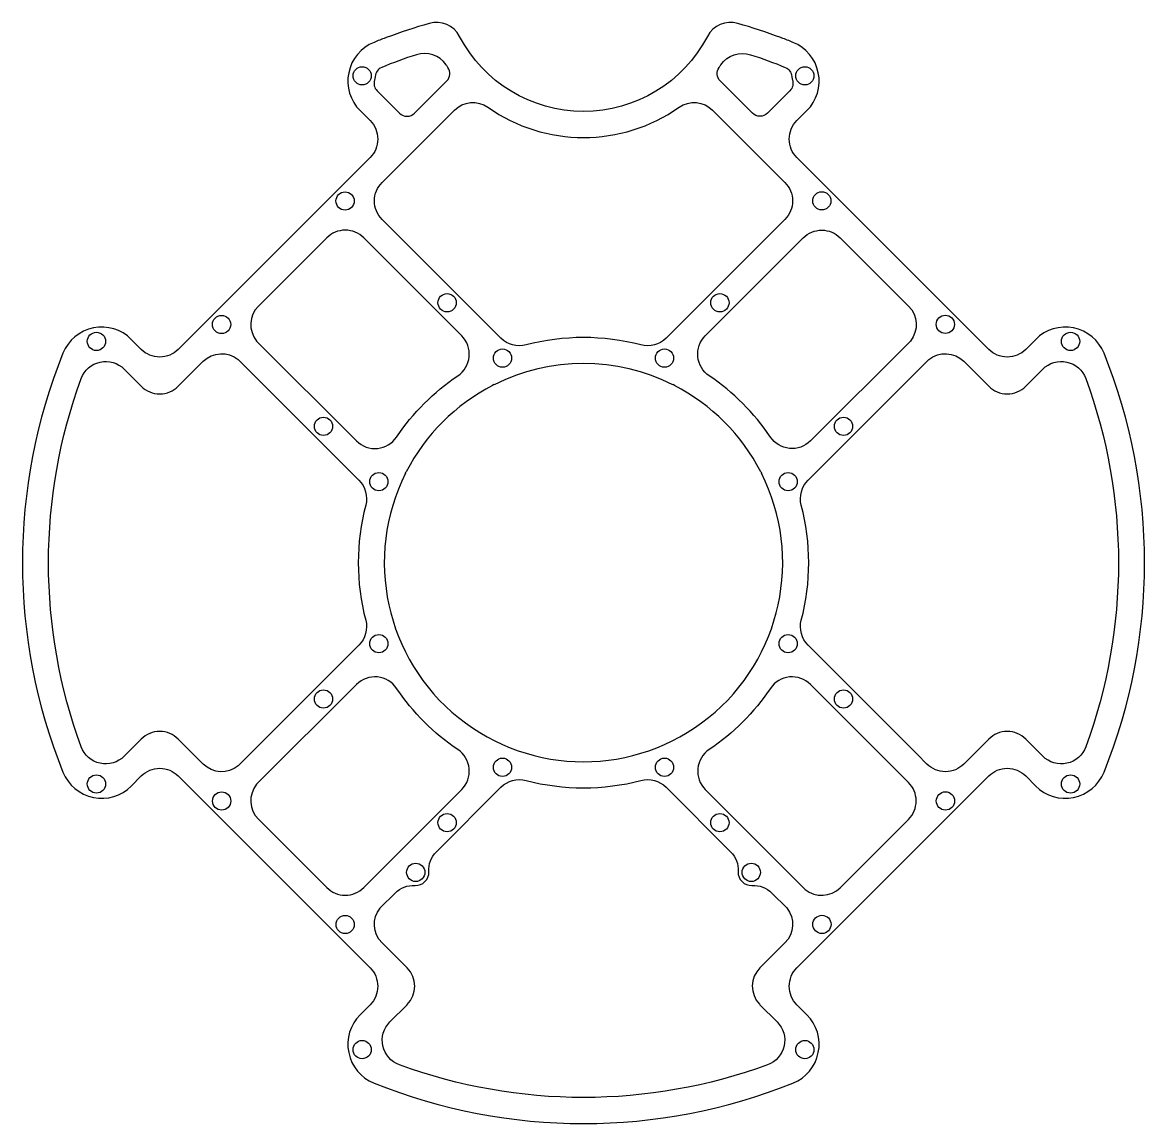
# Model space of a CAD drawing. Header units: millimetres. Extents: x -108 to 108, y -108 to 104.
import ezdxf

# ---------------------------------------------------------------- set-up
doc = ezdxf.new("R2010")
doc.units = ezdxf.units.MM
doc.layers.get('0').update_dxf_attribs({"linetype": 'CONTINUOUS'})

msp = doc.modelspace()

# ---------------------------------------------------------------- linework, layer by layer
for points in [[(-99.73, -40.14, 0.53775), (-86.65, -42.81), (-84.73, -40.88, -0.414214), (-77.65, -40.88), (-40.88, -77.65, -0.414214), (-40.88, -84.73), (-42.81, -86.65, 0.53775), (-40.14, -99.73, 0.193688), (40.14, -99.73, 0.53775), (42.81, -86.65), (40.88, -84.73, -0.414214), (40.88, -77.65), (77.65, -40.88, -0.414214), (84.73, -40.88), (86.65, -42.81, 0.53775), (99.73, -40.14, 0.193688), (99.73, 40.14, 0.53775), (86.65, 42.81), (84.73, 40.88, -0.414214), (77.65, 40.88), (40.88, 77.65, -0.414214), (40.88, 84.73), (42.81, 86.65, 0.53775), (40.14, 99.73, 0.005519), (37.93, 100.59, -0.000011), (37.93, 100.59, 0.00667), (37.8, 100.63, 0.020198), (29.56, 103.36, 0.35575), (23.75, 100.87, -0.605297), (-23.75, 100.87, 0.35575), (-29.56, 103.36, 0.020198), (-37.8, 100.63, 0.00667), (-37.93, 100.59, -0.000011), (-37.93, 100.59, 0.005519), (-40.14, 99.73, 0.53775), (-42.81, 86.65), (-40.88, 84.73, -0.414214), (-40.88, 77.65), (-77.65, 40.88, -0.414214), (-84.73, 40.88), (-86.65, 42.81, 0.53775), (-99.73, 40.14, 0.193688)], [(-32.01, 97.37, 0.01729), (-38.67, 94.93, 0.290317), (-39.91, 93.18, -0.067867), (-40.04, 92.52, 0.284915), (-39.55, 90.47), (-35.23, 86.14, 0.414214), (-32.4, 86.14), (-26.18, 92.36, 0.365387), (-25.97, 94.92, -0.004842), (-26.32, 95.43, 0.334707)], [(39.55, 90.47), (35.23, 86.14, -0.414214), (32.4, 86.14), (26.18, 92.36, -0.365387), (25.97, 94.92, 0.004842), (26.32, 95.43, -0.334707), (32.01, 97.37, -0.01729), (38.67, 94.93, -0.290317), (39.91, 93.18, 0.067867), (40.04, 92.52, -0.284915)], [(38.59, 65.81), (15.81, 43.03, -0.266839), (11, 41.73, 0.129544), (-11, 41.73, -0.266839), (-15.81, 43.03), (-38.59, 65.81, -0.414214), (-38.59, 72.88), (-24.73, 86.74, -0.364722), (-18.31, 87.29, 0.316758), (18.31, 87.29, -0.364722), (24.73, 86.74), (38.59, 72.88, -0.414214)], [(-24.09, 35.81, 0.472029), (-23.34, 43.49), (-42.12, 62.27, 0.414214), (-49.19, 62.27), (-62.29, 49.17, 0.384833), (-62.63, 42.48), (-43.49, 23.34, 0.472029), (-35.81, 24.09, -0.096947)], [(62.63, 42.48), (43.49, 23.34, -0.472029), (35.81, 24.09, 0.096947), (24.09, 35.81, -0.472029), (23.34, 43.49), (42.12, 62.27, -0.414214), (49.19, 62.27), (62.29, 49.17, -0.384833)], [(-77.65, -33.81, 0.414214), (-84.73, -33.81), (-88.01, -37.1, -0.547864), (-96.24, -35.28, -0.177524), (-96.24, 35.28, -0.547864), (-88.01, 37.1), (-84.73, 33.81, 0.414214), (-77.65, 33.81), (-72.86, 38.6, -0.384833), (-66.17, 38.94), (-43.03, 15.81, -0.266839), (-41.73, 11, 0.129544), (-41.73, -11, -0.266839), (-43.03, -15.81), (-63.96, -36.73), (-66.17, -38.94, -0.384833), (-72.86, -38.6)], [(65.81, -38.59), (63.96, -36.73), (43.03, -15.81, -0.266839), (41.73, -11, 0.129544), (41.73, 11, -0.266839), (43.03, 15.81), (66.17, 38.94, -0.384833), (72.86, 38.6), (77.65, 33.81, 0.414214), (84.73, 33.81), (88.01, 37.1, -0.547864), (96.24, 35.28, -0.177524), (96.24, -35.28, -0.547864), (88.01, -37.1), (84.73, -33.81, 0.414214), (77.65, -33.81), (72.88, -38.59, -0.414214)], [(17.13, 34.1, 0.237024), (-17.13, 34.1), (-17.2, 34.17), (-17.42, 33.95, 0.156976), (-33.95, 17.42), (-34.17, 17.2), (-34.1, 17.13, 1.621314), (34.1, 17.13), (34.17, 17.2), (33.95, 17.42, 0.156976), (17.42, 33.95), (17.2, 34.17)], [(-62.63, -42.48, 0.384832), (-62.29, -49.17), (-49.19, -62.27, 0.414214), (-42.12, -62.27), (-23.34, -43.49, 0.472029), (-24.09, -35.81, -0.096947), (-35.81, -24.09, 0.472029), (-43.49, -23.34)], [(42.48, -62.63, 0.384833), (49.17, -62.29), (62.27, -49.19, 0.414214), (62.27, -42.12), (43.49, -23.34, 0.472029), (35.81, -24.09, -0.096947), (24.09, -35.81, 0.472029), (23.34, -43.49)], [(29.64, -59.22, 0.447213), (32.28, -61.86, -0.213422), (36.09, -63.31), (38.94, -66.17, -0.384833), (38.6, -72.86), (33.81, -77.65, 0.4051), (33.7, -84.61), (33.81, -84.73), (37.1, -88.01, -0.547864), (35.28, -96.24, -0.177524), (-35.28, -96.24, -0.547864), (-37.1, -88.01), (-33.81, -84.73), (-33.76, -84.67, 0.409604), (-33.81, -77.65), (-38.59, -72.88, -0.382728), (-38.95, -66.21, -0.002346), (-38.94, -66.17), (-36.09, -63.31, -0.213422), (-32.28, -61.86, 0.447214), (-29.64, -59.22, -0.213422), (-28.19, -55.41), (-15.81, -43.03, -0.266839), (-11, -41.73, 0.129544), (11, -41.73, -0.266838), (15.81, -43.03), (28.19, -55.41, -0.213422)]]:
    msp.add_lwpolyline(points, format="xyb", close=True)
for centre in [(-42.41, 93.32), (42.41, 93.32), (-45.68, 69.33), (45.66, 69.35), (-26.13, 49.82), (26.13, 49.82), (-69.35, 45.66), (69.33, 45.68), (-93.32, 42.41), (93.32, 42.41), (-15.52, 39.21), (15.52, 39.21), (-49.82, 26.13), (49.82, 26.13), (-39.21, 15.52), (39.21, 15.52), (-39.21, -15.52), (39.21, -15.52), (-49.82, -26.13), (49.82, -26.13), (-15.52, -39.21), (15.52, -39.21), (-93.32, -42.41), (93.32, -42.41), (-69.33, -45.68), (69.35, -45.66), (-26.13, -49.82), (26.13, -49.82), (-32.14, -59.36), (32.14, -59.36), (-45.66, -69.35), (45.68, -69.33), (-42.41, -93.32), (42.41, -93.32)]:
    msp.add_circle(centre, 1.75)

doc.saveas('drawing.dxf')
